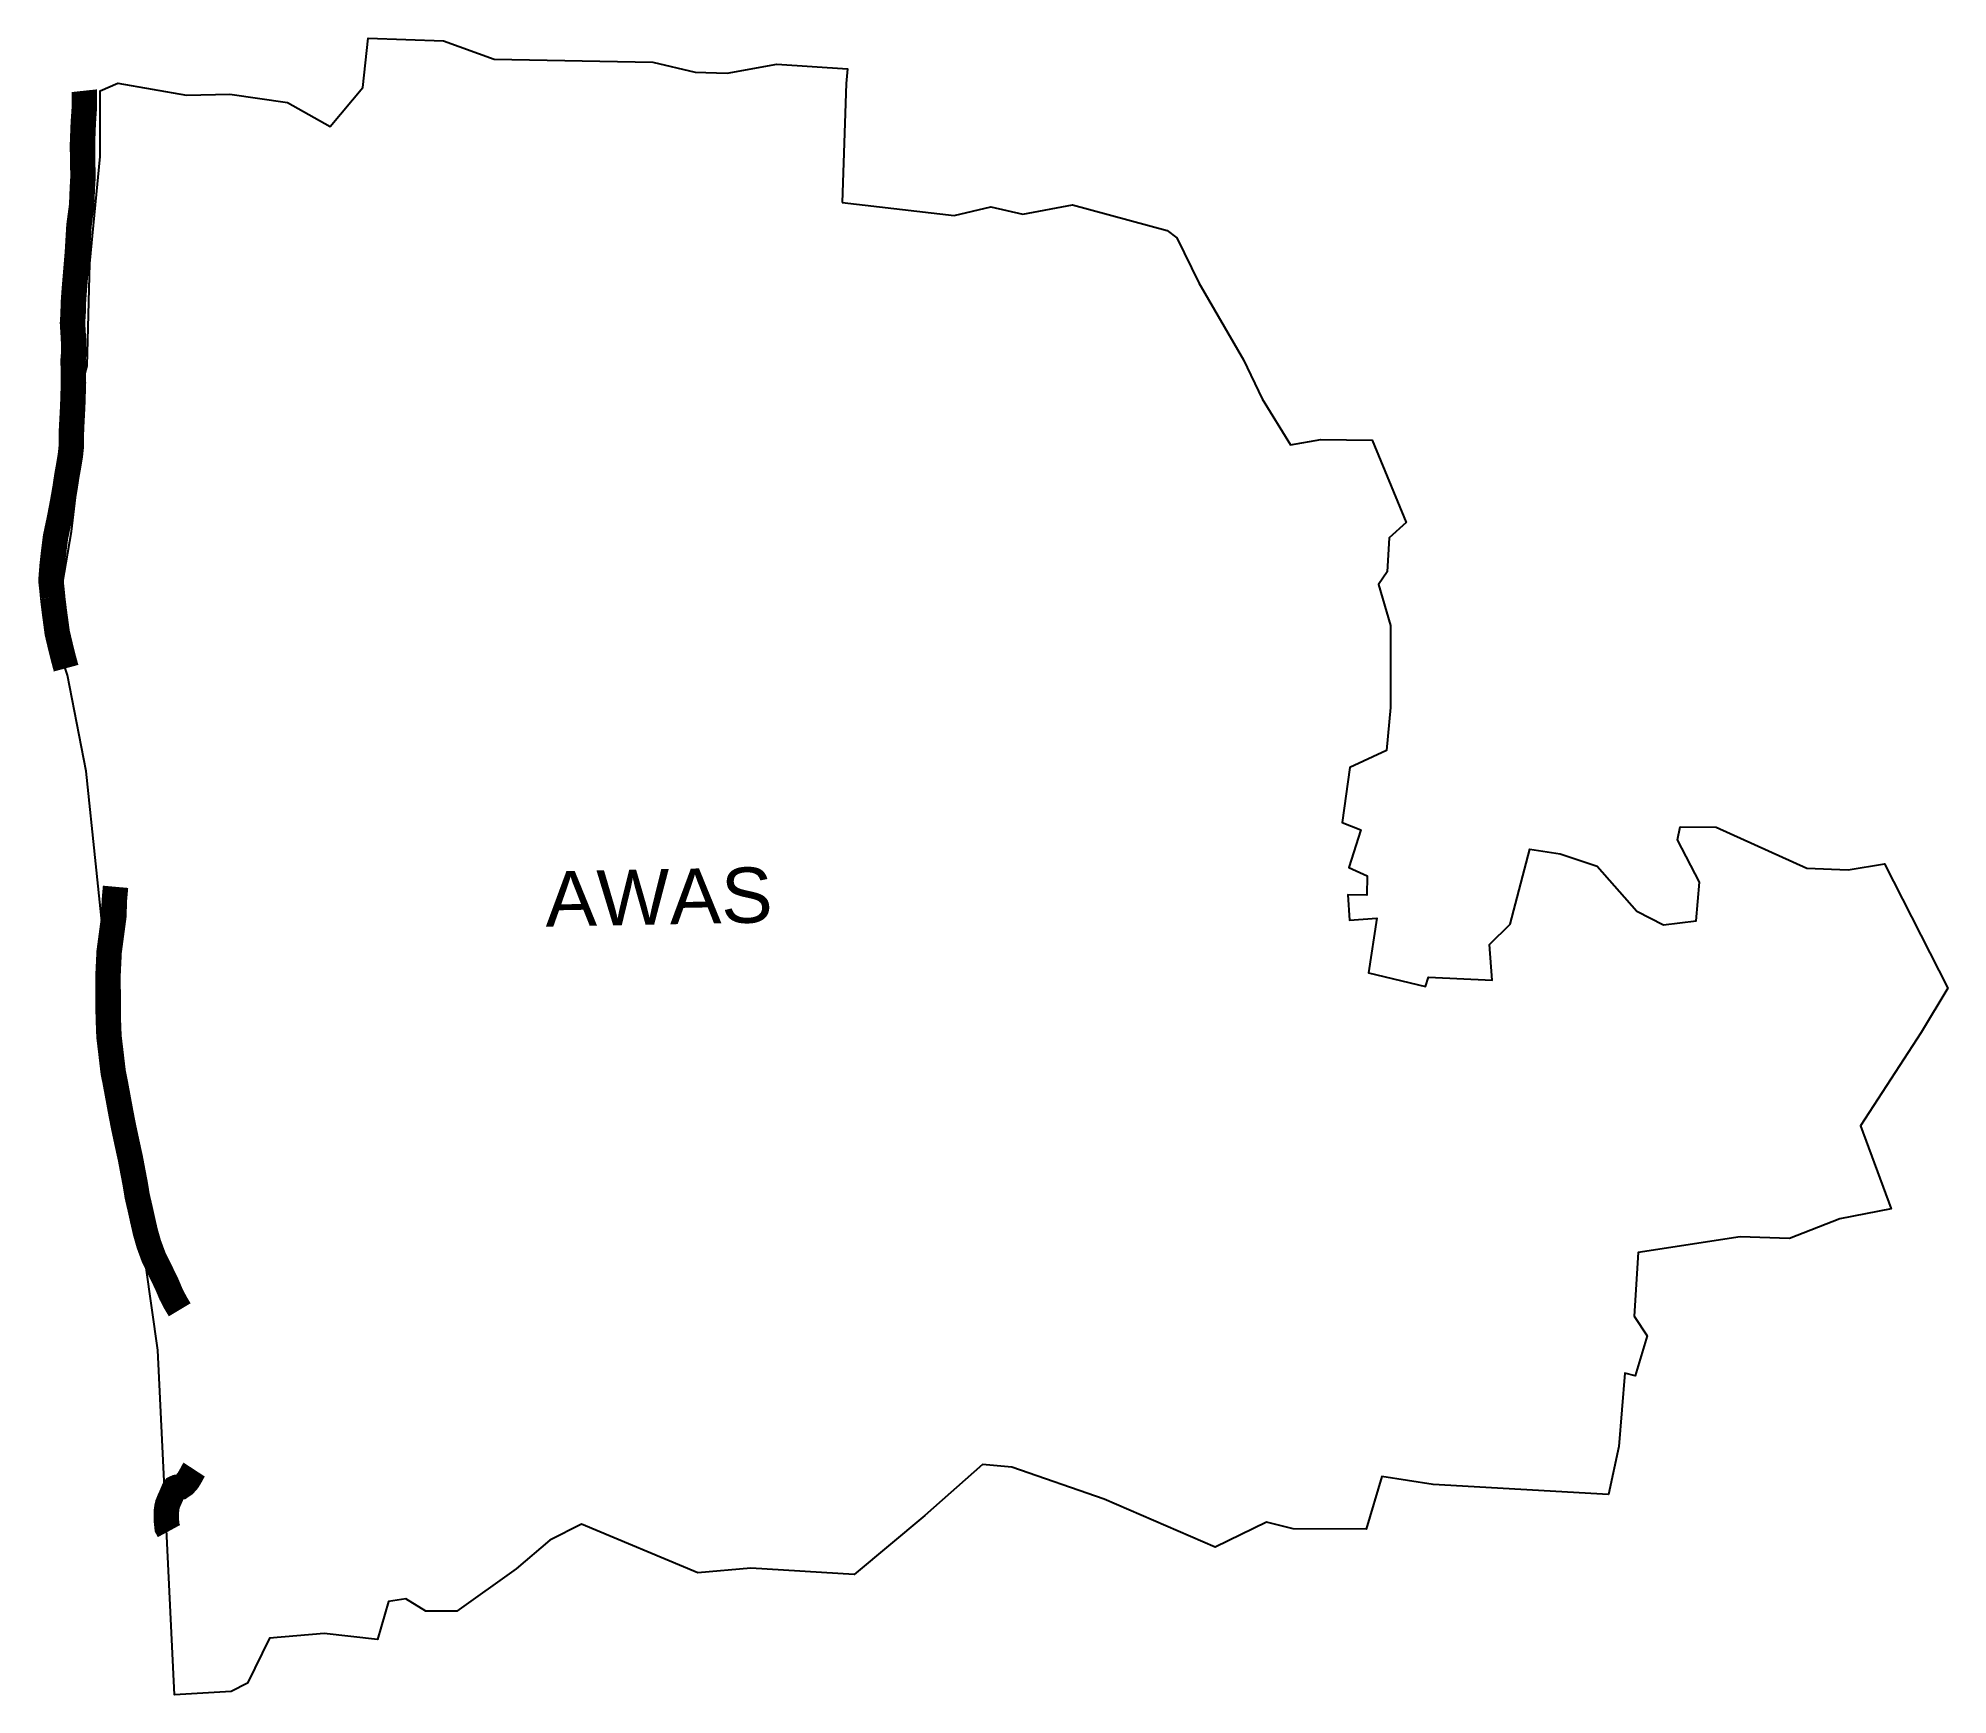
# Model space of a CAD drawing. Header units: metres. Extents: x 274746 to 278503, y 2074789 to 2078047.
import ezdxf

# ---------------------------------------------------------------- set-up
doc = ezdxf.new("R2010")
doc.units = ezdxf.units.M
for name, color, linetype in [('ARTIFICIALLY PROTECTED', 10, 'Continuous'), ('village', 3, 'Continuous'), ('VILLAGE NAME', 250, 'Continuous')]:
    doc.layers.add(name, color=color, linetype=linetype)
doc.styles.get("Standard").update_dxf_attribs({"font": 'simplex.shx'})

msp = doc.modelspace()

# ---------------------------------------------------------------- linework, layer by layer
at = {"layer": 'ARTIFICIALLY PROTECTED', "const_width": 50, "flags": 128}
for points in [[(274836.8, 2077943.9), (274837.1, 2077941.1), (274836.9, 2077907.9), (274835, 2077880.4), (274833.4, 2077838.4), (274833.8, 2077800.1), (274834.6, 2077776.4), (274833.3, 2077755.1), (274831.8, 2077718.5), (274826.5, 2077678.3), (274823.3, 2077624.3), (274817.8, 2077558.7), (274815.3, 2077524.9), (274815.1, 2077507), (274813.8, 2077486.9), (274815.7, 2077455.7), (274816.5, 2077431.9), (274815, 2077414), (274815.3, 2077397.6), (274815.7, 2077369.3), (274814.3, 2077324.6), (274811.8, 2077276.8), (274811.4, 2077243.7), (274809.5, 2077225.6), (274807.5, 2077213.7), (274806.5, 2077207.5), (274802.8, 2077187.3), (274799.1, 2077162.4), (274794.2, 2077134.4), (274787.9, 2077101.4), (274780.3, 2077065.6), (274776, 2077030.7), (274773.8, 2077010.9), (274771.4, 2076980.6), (274773.6, 2076960.2), (274773.6, 2076960.2), (274774.8, 2076947.2)], [(274801.2, 2076808), (274795.4, 2076829.5), (274790.2, 2076850.5), (274783.8, 2076877.3), (274781, 2076898.3), (274778, 2076920.3), (274775.1, 2076944.2), (274775.1, 2076944.2), (274774.8, 2076947.2)], [(274898.5, 2076378), (274895.9, 2076349.1), (274895.5, 2076322.5), (274885.9, 2076250.3), (274883.4, 2076198.5), (274884, 2076170.1), (274883.9, 2076133), (274884.5, 2076111), (274885.6, 2076083.1), (274889.2, 2076053.1), (274890.4, 2076042.7), (274894, 2076012.1), (274897.3, 2075996.3), (274902.3, 2075969.3), (274909.5, 2075930.2), (274914.4, 2075905.2), (274921.7, 2075871.1), (274927.8, 2075843.3), (274932.3, 2075819.1), (274936.9, 2075795.2), (274941.1, 2075769.5), (274946.7, 2075745.5), (274951.6, 2075723.3), (274957.3, 2075698.3), (274964.1, 2075674.7), (274973.4, 2075649.5), (274988.5, 2075618.7), (274999.1, 2075596.9), (275007.5, 2075577), (275016.1, 2075560.3), (275024.7, 2075546)], [(275053.2, 2075231.7), (275051.5, 2075229.1), (275048.4, 2075223.4), (275044.6, 2075216.4), (275040.4, 2075209.8), (275033.8, 2075202.3), (275026.7, 2075197.5), (275018.4, 2075196.7), (275015.1, 2075195.1), (275012.9, 2075191.9), (275011, 2075187.4), (275007.4, 2075178.8), (275004.2, 2075171.9), (275000.9, 2075163.8), (274999.7, 2075158.6), (274998.7, 2075151.4), (274998.4, 2075143.4), (274998.2, 2075134), (274999.9, 2075117.5), (275003.6, 2075110.7)]]:
    msp.add_lwpolyline(points, dxfattribs=at)
at = {"layer": 'village', "color": 3}
msp.add_lwpolyline([(276327.7, 2077723.9), (276548.5, 2077698.7), (276620.6, 2077715.3), (276683.1, 2077701.1), (276780.7, 2077719.4), (276966.9, 2077669.2), (276986.3, 2077654.4), (277029.5, 2077566.3), (277117.3, 2077414.4), (277154.1, 2077337.9), (277209.7, 2077247.3), (277269.7, 2077257.6), (277370.8, 2077256.3), (277437.7, 2077094.5), (277404.2, 2077064.3), (277399.8, 2076997.7), (277383.1, 2076972.8), (277406.5, 2076892.1), (277406.3, 2076730.9), (277398.7, 2076646.2), (277326.3, 2076612.5), (277311.3, 2076504.2), (277348.3, 2076489.8), (277324.5, 2076416), (277360.6, 2076399.7), (277360.2, 2076361.3), (277322.5, 2076361.9), (277326.1, 2076312.6), (277379.5, 2076316.2), (277363.1, 2076208.6), (277363.1, 2076208.6), (277363.1, 2076208.6), (277475.4, 2076181.7), (277481.3, 2076200.6), (277606.8, 2076194.2), (277601, 2076264.8), (277641.7, 2076304.4), (277680.4, 2076451.8), (277740.2, 2076443), (277813, 2076418.6), (277891.1, 2076330.4), (277943.6, 2076303.3), (278008, 2076310.9), (278014.1, 2076386.9), (277971.3, 2076470.6), (277976.7, 2076496.1), (278046.9, 2076495.4), (278225.8, 2076414.5), (278306.9, 2076411.1), (278378.1, 2076423.5), (278502.9, 2076178.6), (278450.7, 2076091.6), (278331, 2075907.6), (278391.3, 2075744.3), (278290.6, 2075724.9), (278191.6, 2075686), (278094.7, 2075689.3), (277893.6, 2075658.7), (277885.9, 2075533.5), (277911.3, 2075494.9), (277887.9, 2075416), (277867.5, 2075421.4), (277855.7, 2075277), (277835.2, 2075182.6), (277490.4, 2075202.4), (277389.2, 2075218), (277358.9, 2075114.5), (277215.1, 2075115.3), (277162.8, 2075128), (277061.8, 2075079.3), (276843.4, 2075173.4), (276661.9, 2075236.2), (276603.8, 2075242), (276490.8, 2075141.5), (276351.2, 2075025.1), (276148.4, 2075037.9), (276043.7, 2075028.8), (275815.4, 2075124.5), (275753.1, 2075092.9), (275686.7, 2075036.7), (275569.7, 2074953.1), (275508.9, 2074953), (275469.3, 2074977.7), (275435.6, 2074972.4), (275414, 2074897.3), (275308.7, 2074909.5), (275201.6, 2074899.9), (275157.9, 2074811.7), (275125.8, 2074795.4), (275014.2, 2074788.7), (274981.9, 2075466.7), (274897.5, 2076058.4), (274841, 2076605.5), (274803.8, 2076794.4), (274777.3, 2076875.2), (274812, 2077077.2), (274831.6, 2077243.8), (274831.6, 2077243.8), (274835.9, 2077378.5), (274842.9, 2077402.5), (274847.6, 2077604.3), (274868.5, 2077814.7), (274868.5, 2077943.9), (274903.1, 2077958.7), (275037.8, 2077934.9), (275123.3, 2077937.4), (275236.7, 2077920.5), (275320.5, 2077873.4), (275384.8, 2077950.4), (275395.3, 2078047.2), (275543.7, 2078041.8), (275643.2, 2078005.8), (275955.4, 2078000.4), (276039, 2077980.6), (276101.9, 2077978.5), (276199.1, 2077996.3), (276338.2, 2077986.7), (276335.5, 2077958.3)], dxfattribs=at)
at = {"layer": 'village', "flags": 128}
msp.add_lwpolyline([(276335.5, 2077958.3), (276327.7, 2077723.9)], dxfattribs=at)

# ---------------------------------------------------------------- texts
at = {"layer": 'VILLAGE NAME', "insert": (275742.6, 2076408.3), "char_height": 108.748, "attachment_point": 1, "rotation": 1.1028}
msp.add_mtext_dynamic_manual_height_columns('{\\fArial|b0|i0|c0|p34;AWAS}', width=726.929, gutter_width=543.7, heights=[0], dxfattribs=at)

doc.saveas('drawing.dxf')
